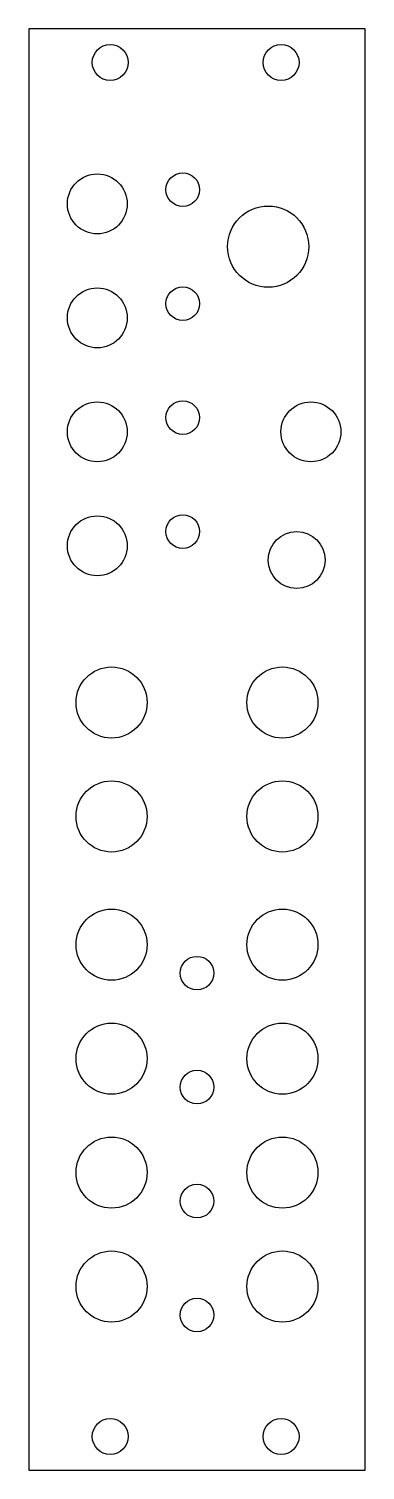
# Model space of a CAD drawing. Extents: x 0 to 30, y 0 to 128.
import ezdxf

# ---------------------------------------------------------------- set-up
doc = ezdxf.new("R2010")
doc.units = 0
doc.layers.add('20', color=7, linetype='CONTINUOUS')

msp = doc.modelspace()

# ---------------------------------------------------------------- linework, layer by layer
at = {"layer": '20'}
for p, q in [((0.24, 128.5), (0.24, 0)), ((30.24, 128.5), (0.24, 128.5)), ((30.24, 0), (30.24, 128.5)), ((0.24, 0), (30.24, 0))]:
    msp.add_line(p, q, dxfattribs=at)
for centre, radius in [((7.5, 125.5), 1.6), ((22.74, 125.5), 1.6), ((13.97, 114.16), 1.5), ((6.35, 112.89), 2.67), ((21.59, 109.08), 3.62), ((6.35, 102.73), 2.67), ((13.97, 104), 1.5), ((6.35, 92.57), 2.67), ((13.97, 93.84), 1.5), ((25.4, 92.57), 2.67), ((6.35, 82.41), 2.67), ((13.97, 83.68), 1.5), ((24.13, 81.14), 2.54), ((7.62, 68.44), 3.17), ((22.86, 68.44), 3.17), ((7.62, 58.28), 3.17), ((22.86, 58.28), 3.17), ((7.62, 46.85), 3.17), ((22.86, 46.85), 3.17), ((15.24, 44.31), 1.5), ((7.62, 36.69), 3.17), ((22.86, 36.69), 3.17), ((15.24, 34.15), 1.5), ((7.62, 26.53), 3.17), ((22.86, 26.53), 3.17), ((15.24, 23.99), 1.5), ((7.62, 16.37), 3.17), ((22.86, 16.37), 3.17), ((15.24, 13.83), 1.5), ((7.5, 3), 1.6), ((22.74, 3), 1.6)]:
    msp.add_circle(centre, radius, dxfattribs=at)

doc.saveas('drawing.dxf')
